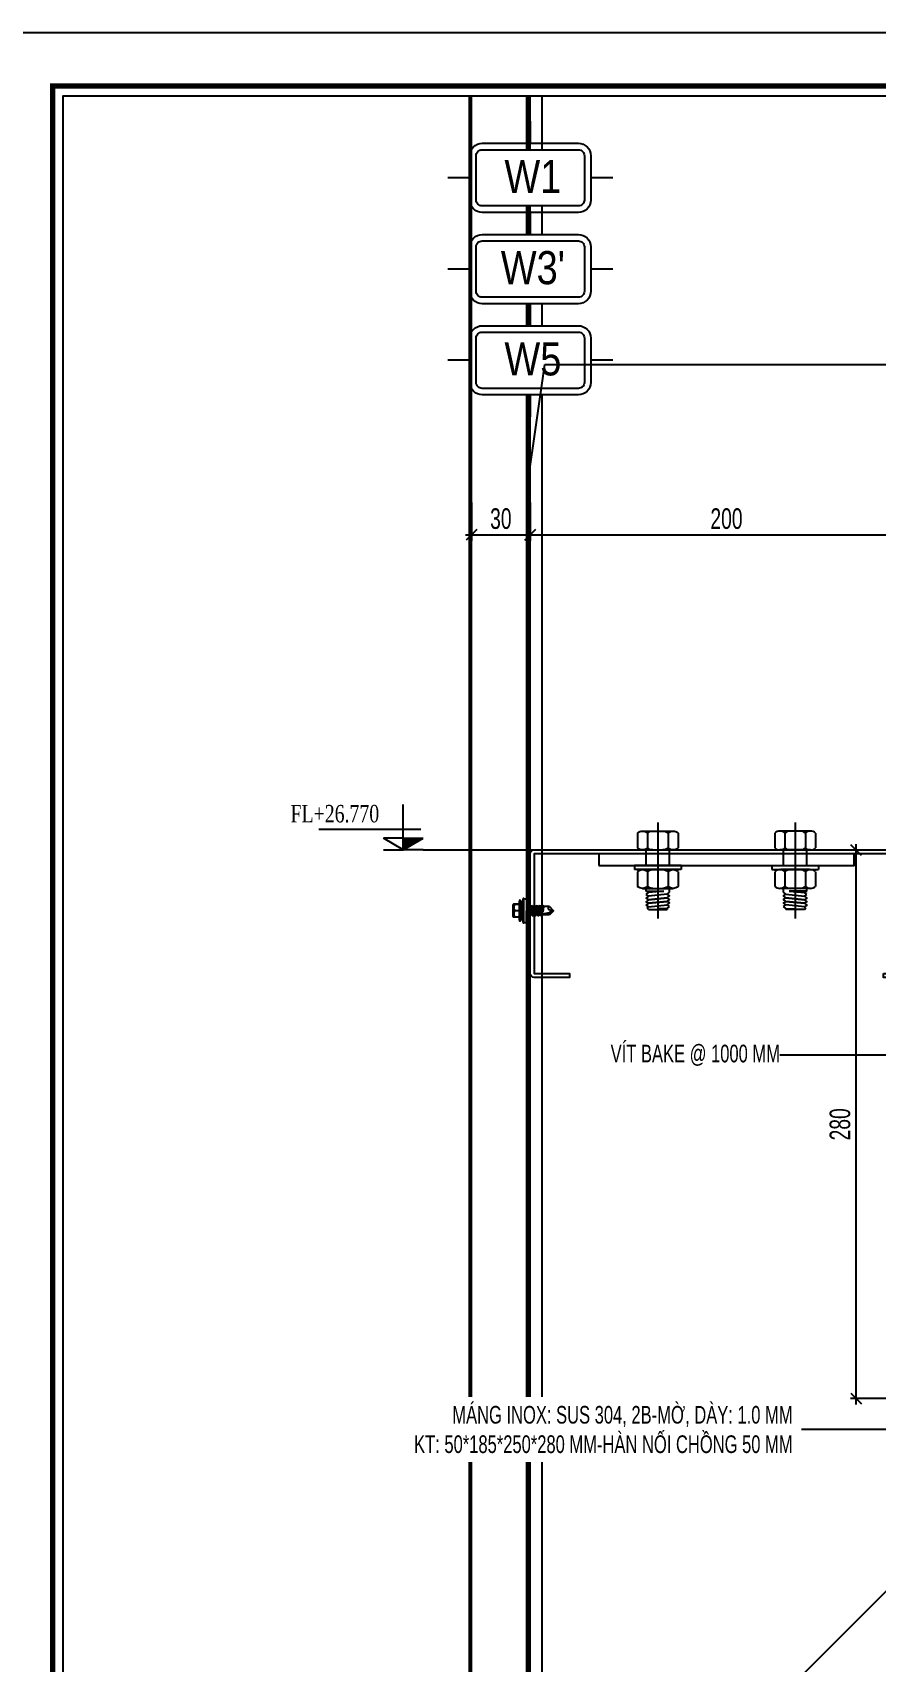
# Model space of a CAD drawing. Header units: inches. Extents: x 315041 to 662841, y -45540 to -35018.
# Drawn here: x 333180.6 to 333324, y -36438.1 to -36161.1 of the extents above; entities that cross this region are included whole.
import ezdxf
from ezdxf.enums import TextEntityAlignment as Align

# ---------------------------------------------------------------- set-up
doc = ezdxf.new("R2010")
doc.units = ezdxf.units.IN
doc.header["$MEASUREMENT"] = 0
doc.linetypes.add('CENTER2', pattern=[28.575, 19.05, -3.175, 3.175, -3.175])
for name, color, linetype in [('2', 2, 'Continuous'), ('250', 250, 'Continuous'), ('251', 251, 'Continuous'), ('3', 3, 'Continuous'), ('5', 5, 'Continuous'), ('7', 7, 'Continuous'), ('8', 8, 'Continuous'), ('BAO KHUNG', 31, 'Continuous'), ('STRUCTURE', 1, 'Continuous')]:
    doc.layers.add(name, color=color, linetype=linetype)
doc.styles.add('hx2', font='VHARIALN.TTF')
doc.styles.add('ST1H', font='vnshxh.shx', dxfattribs={"width": 0.7})
doc.styles.add('vntimeh.shx', font='vntimeh.shx', dxfattribs={"width": 0.8, "bigfont": 'bigfont.shx'})
doc.dimstyles.new('3', dxfattribs={"dimtxt": 3.5, "dimasz": 1.8, "dimexe": 1, "dimexo": 0, "dimgap": 1, "dimtad": 1, "dimdec": 0, "dimlfac": 3, "dimzin": 0, "dimdsep": 46, "dimtxsty": 'ST1H', "dimblk": 'OBLIQUE', "dimcen": 1, "dimdle": 1, "dimclrd": 8, "dimclre": 8, "dimclrt": 3, "dimadec": 0, "dimazin": 0, "dimtfac": 1, "dimtdec": 0, "dimtix": 1, "dimtofl": 0, "dimtmove": 1, "dimatfit": 3, "dimfxl": 0.18, "dimtolj": 1, "dimtzin": 0, "dimlwd": -1, "dimlwe": -1, "dimarcsym": 1})

# ---------------------------------------------------------------- blocks, each defined once
blk = doc.blocks.new('A$C75D82031')
at = {"layer": '2', "color": 157, "linetype": 'Continuous'}
blk.add_lwpolyline([(0, 420), (594, 420), (594, 0), (0, 0)], close=True, dxfattribs=at)
at = {"layer": '7', "color": 147, "linetype": 'Continuous'}
blk.add_lwpolyline([(12.33, 57.61), (581.67, 57.61), (581.67, 409.19), (12.33, 409.19)], close=True, dxfattribs=at)
at = {"layer": 'BAO KHUNG', "color": 167, "linetype": 'Continuous', "const_width": 0.871}
blk.add_lwpolyline([(10.59, 9.07), (583.41, 9.07), (583.41, 410.93), (10.59, 410.93)], close=True, dxfattribs=at)
blk = doc.blocks.new('*U198')
at = {"layer": '251'}
h = blk.add_hatch(color=256, dxfattribs=at)
h.paths.add_polyline_path([(-0.0533, -0.0404), (-0.0533, -0.0433, -0.192582), (-0.0476, -0.0289, -0.192582), (-0.0533, -0.0144)])
h.paths.add_polyline_path([(-0.0533, 0.0144, -0.192582), (-0.0476, 0.0289, -0.192582), (-0.0533, 0.0433)])
h = blk.add_hatch(color=256, dxfattribs=at)
h.paths.add_polyline_path([(0.0559, -0.0404), (0.0559, -0.0433, -0.192582), (0.0617, -0.0289, -0.192582), (0.0559, -0.0144)])
h.paths.add_polyline_path([(0.0559, 0.0144, -0.192582), (0.0617, 0.0289, -0.192582), (0.0559, 0.0433)])
at = {"layer": '5', "linetype": 'CENTER2', "ltscale": 0.2}
blk.add_line((-0.0773, 0), (0.1944, 0), dxfattribs=at)
at = {"layer": '8'}
for p, q in [((-0.0476, 0.0578), (-0.0058, 0.0578)), ((0.0444, -0.0664), (0.0444, 0.0664)), ((0.0444, 0.0664), (0.0559, 0.0664)), ((0.0559, -0.0664), (0.0559, 0.0664)), ((0.0617, 0.0578), (0.1034, 0.0578)), ((-0.0533, 0.0404), (-0.0533, -0.0404)), ((-0.0476, 0.0289), (-0.0058, 0.0289)), ((0, 0.0433), (0, -0.0433)), ((0.0444, 0.0333), (0, 0.0333)), ((0.0559, 0.0404), (0.0559, -0.0404)), ((0.0617, 0.0289), (0.1034, 0.0289)), ((0.1092, 0.0433), (0.1092, -0.0433)), ((0.1168, 0.0333), (0.1092, 0.0333)), ((0.1211, 0.0267), (0.1168, 0.0333)), ((0.1168, 0.0333), (0.1168, -0.0167)), ((0.1168, -0.0167), (0.1211, 0.0267)), ((0.1268, 0.0333), (0.1211, 0.0267)), ((0.1311, 0.0267), (0.1268, 0.0333)), ((0.1639, 0.03), (0.1611, 0.0267)), ((0.1691, 0.0267), (0.1639, 0.03)), ((0.1658, -0.0267), (0.1674, 0)), ((0.1691, 0), (0.1674, 0)), ((0.1674, 0), (0.1691, 0)), ((0.1691, 0.0267), (0.1691, -0.0267)), ((-0.0476, -0.0289), (-0.0058, -0.0289)), ((-0.0476, -0.0289), (-0.0058, -0.0289)), ((0.0444, -0.0333), (0, -0.0333)), ((0.0617, -0.0289), (0.1034, -0.0289)), ((0.0617, -0.0289), (0.1034, -0.0289)), ((0.1201, -0.0333), (0.1092, -0.0333)), ((0.1258, -0.0267), (0.1201, -0.0333)), ((0.1601, -0.0333), (0.1558, -0.0267)), ((0.1658, -0.0267), (0.1601, -0.0333)), ((0.1658, -0.0267), (0.1691, -0.0267)), ((-0.0476, -0.0578), (-0.0058, -0.0578)), ((0.0444, -0.0664), (0.0559, -0.0664)), ((0.0617, -0.0578), (0.1034, -0.0578))]:
    blk.add_line(p, q, dxfattribs=at)
for points in [[(0.1358, -0.0267), (0.1301, -0.0333), (0.1258, -0.0267), (0.1311, 0.0267), (0.1368, 0.0333), (0.1411, 0.0267)], [(0.1458, -0.0267), (0.1401, -0.0333), (0.1358, -0.0267), (0.1411, 0.0267), (0.1468, 0.0333), (0.1511, 0.0267)], [(0.1558, -0.0267), (0.1501, -0.0333), (0.1458, -0.0267), (0.1511, 0.0267), (0.1568, 0.0333), (0.1611, 0.0267)]]:
    blk.add_lwpolyline(points, close=True, dxfattribs=at)
for centre, start, end in [((-0.0324, 0.0433), 136.3972, 223.6028), ((-0.0209, 0.0433), 316.3972, 43.6028), ((0.0768, 0.0433), 136.3972, 223.6028), ((0.0883, 0.0433), 316.3972, 43.6028), ((-0.0324, 0.0144), 136.3972, 180), ((-0.0209, 0.0144), 0, 43.6028), ((0.0768, 0.0144), 136.3972, 180), ((0.0883, 0.0144), 0, 43.6028), ((-0.0324, -0.0144), 180, 223.6028), ((-0.0324, -0.0433), 136.3972, 223.6028), ((-0.0209, -0.0144), 316.3972, 0), ((-0.0209, -0.0433), 316.3972, 43.6028), ((0.0768, -0.0144), 180, 223.6028), ((0.0768, -0.0433), 136.3972, 223.6028), ((0.0883, -0.0144), 316.3972, 0), ((0.0883, -0.0433), 316.3972, 43.6028)]:
    blk.add_arc(centre, 0.0209, start, end, dxfattribs=at)
blk = doc.blocks.new('*U199')
at = {"layer": '251'}
h = blk.add_hatch(color=256, dxfattribs=at)
h.paths.add_polyline_path([(-0.0533, -0.0404), (-0.0533, -0.0433, -0.192582), (-0.0476, -0.0289, -0.192582), (-0.0533, -0.0144)])
h.paths.add_polyline_path([(-0.0533, 0.0144, -0.192582), (-0.0476, 0.0289, -0.192582), (-0.0533, 0.0433)])
h = blk.add_hatch(color=256, dxfattribs=at)
h.paths.add_polyline_path([(0.0559, -0.0404), (0.0559, -0.0433, -0.192582), (0.0617, -0.0289, -0.192582), (0.0559, -0.0144)])
h.paths.add_polyline_path([(0.0559, 0.0144, -0.192582), (0.0617, 0.0289, -0.192582), (0.0559, 0.0433)])
at = {"layer": '5', "linetype": 'CENTER2', "ltscale": 0.2}
blk.add_line((-0.0773, 0), (0.1944, 0), dxfattribs=at)
at = {"layer": '8'}
for p, q in [((-0.0476, 0.0578), (-0.0058, 0.0578)), ((0.0444, -0.0664), (0.0444, 0.0664)), ((0.0444, 0.0664), (0.0559, 0.0664)), ((0.0559, -0.0664), (0.0559, 0.0664)), ((0.0617, 0.0578), (0.1034, 0.0578)), ((-0.0533, 0.0404), (-0.0533, -0.0404)), ((-0.0476, 0.0289), (-0.0058, 0.0289)), ((0, 0.0433), (0, -0.0433)), ((0.0444, 0.0333), (0, 0.0333)), ((0.0559, 0.0404), (0.0559, -0.0404)), ((0.0617, 0.0289), (0.1034, 0.0289)), ((0.1092, 0.0433), (0.1092, -0.0433)), ((0.1168, 0.0333), (0.1092, 0.0333)), ((0.1211, 0.0267), (0.1168, 0.0333)), ((0.1168, 0.0333), (0.1168, -0.0167)), ((0.1168, -0.0167), (0.1211, 0.0267)), ((0.1268, 0.0333), (0.1211, 0.0267)), ((0.1311, 0.0267), (0.1268, 0.0333)), ((0.1639, 0.03), (0.1611, 0.0267)), ((0.1691, 0.0267), (0.1639, 0.03)), ((0.1658, -0.0267), (0.1674, 0)), ((0.1691, 0), (0.1674, 0)), ((0.1674, 0), (0.1691, 0)), ((0.1691, 0.0267), (0.1691, -0.0267)), ((-0.0476, -0.0289), (-0.0058, -0.0289)), ((-0.0476, -0.0289), (-0.0058, -0.0289)), ((0.0444, -0.0333), (0, -0.0333)), ((0.0617, -0.0289), (0.1034, -0.0289)), ((0.0617, -0.0289), (0.1034, -0.0289)), ((0.1201, -0.0333), (0.1092, -0.0333)), ((0.1258, -0.0267), (0.1201, -0.0333)), ((0.1601, -0.0333), (0.1558, -0.0267)), ((0.1658, -0.0267), (0.1601, -0.0333)), ((0.1658, -0.0267), (0.1691, -0.0267)), ((-0.0476, -0.0578), (-0.0058, -0.0578)), ((0.0444, -0.0664), (0.0559, -0.0664)), ((0.0617, -0.0578), (0.1034, -0.0578))]:
    blk.add_line(p, q, dxfattribs=at)
for points in [[(0.1358, -0.0267), (0.1301, -0.0333), (0.1258, -0.0267), (0.1311, 0.0267), (0.1368, 0.0333), (0.1411, 0.0267)], [(0.1458, -0.0267), (0.1401, -0.0333), (0.1358, -0.0267), (0.1411, 0.0267), (0.1468, 0.0333), (0.1511, 0.0267)], [(0.1558, -0.0267), (0.1501, -0.0333), (0.1458, -0.0267), (0.1511, 0.0267), (0.1568, 0.0333), (0.1611, 0.0267)]]:
    blk.add_lwpolyline(points, close=True, dxfattribs=at)
for centre, start, end in [((-0.0324, 0.0433), 136.3972, 223.6028), ((-0.0209, 0.0433), 316.3972, 43.6028), ((0.0768, 0.0433), 136.3972, 223.6028), ((0.0883, 0.0433), 316.3972, 43.6028), ((-0.0324, 0.0144), 136.3972, 180), ((-0.0209, 0.0144), 0, 43.6028), ((0.0768, 0.0144), 136.3972, 180), ((0.0883, 0.0144), 0, 43.6028), ((-0.0324, -0.0144), 180, 223.6028), ((-0.0324, -0.0433), 136.3972, 223.6028), ((-0.0209, -0.0144), 316.3972, 0), ((-0.0209, -0.0433), 316.3972, 43.6028), ((0.0768, -0.0144), 180, 223.6028), ((0.0768, -0.0433), 136.3972, 223.6028), ((0.0883, -0.0144), 316.3972, 0), ((0.0883, -0.0433), 316.3972, 43.6028)]:
    blk.add_arc(centre, 0.0209, start, end, dxfattribs=at)
blk = doc.blocks.new('Short_Self_drilling')
at = {"layer": 'STRUCTURE', "color": 1, "linetype": 'Continuous'}
for p, q in [((6.43, 1.74), (-6.43, 1.73)), ((5.14, 3.76), (-5.14, 3.75)), ((-2.57, 2.9), (-5.14, 2.9)), ((-3.43, 3.75), (-3.43, 6.75)), ((3, 7.19), (-3, 7.18)), ((2.57, 2.9), (-2.57, 2.9)), ((-2.14, 2.8), (-2.14, 2.9)), ((6.25, 0), (0, 0)), ((2.15, 2.8), (2.15, 2.9)), ((2.16, -0.5), (2.15, 0.01)), ((5.14, 2.9), (2.57, 2.9)), ((3.43, 3.76), (3.42, 6.76)), ((2.99, -1.17), (-2.7, -0.23)), ((2.99, -2.7), (-2.7, -1.76)), ((2.99, -4.23), (-2.7, -3.28)), ((2.99, -5.75), (-2.7, -4.81)), ((2.99, -7.28), (-2.7, -6.33)), ((-1.91, -7.99), (-2.7, -7.86)), ((-2.14, -1.38), (-2.14, -0.87)), ((-2.14, -2.91), (-2.14, -2.39)), ((-2.14, -4.43), (-2.14, -3.92)), ((-2.13, -5.96), (-2.14, -5.44)), ((-2.14, -12.33), (-2.14, -8.48)), ((-2.13, -7.49), (-2.13, -6.97)), ((3, -8.8), (-1.14, -8.12)), ((2.16, -2.03), (2.16, -1.51)), ((2.16, -3.55), (2.16, -3.04)), ((2.16, -5.08), (2.16, -4.56)), ((2.16, -6.6), (2.16, -6.09)), ((2.16, -8.13), (2.16, -7.61)), ((2.15, -12.31), (2.15, -9.14))]:
    blk.add_line(p, q, dxfattribs=at)
blk.add_lwpolyline([(6.43, 1.31), (6.43, 1.74), (2.14, 2.81), (-2.14, 2.8), (-6.43, 1.73), (-6.43, 1.3)], close=True, dxfattribs=at)
for points in [[(-6.43, 1.3, -0.088869), (-6.25, 0), (0, 0)], [(-0.13, 3.76), (-0.33, 6.23, 0.338878), (-3.14, 6.23), (-3.33, 3.75)], [(3.3, 3.76), (3.1, 6.23, 0.338878), (0.29, 6.23), (0.1, 3.76)], [(-0.08, -14.04), (-1.04, -12.24, -0.148657), (-1.4, -11.2), (-1.95, -7.72, -0.815006), (-1.21, -7.77, 0.150833), (-0.85, -8.68)], [(2.15, -12.31), (0.17, -14.24, -0.333596), (-0.17, -14.24), (-2.14, -12.33)], [(2.15, -12.31), (1.71, -11.7, 0.52242), (0.88, -11.71), (-0.17, -14.24)]]:
    blk.add_lwpolyline(points, format="xyb", dxfattribs=at)
for points in [[(2.99, -1.17), (2.16, -1.51), (-2.14, -0.85), (-2.7, -0.23), (-2.36, 0)], [(2.99, -2.7), (2.16, -3.04), (-2.14, -2.37), (-2.7, -1.76), (-2.14, -1.38), (2.16, -2.03), (2.99, -2.7)], [(2.99, -4.23), (2.16, -4.56), (-2.14, -3.9), (-2.7, -3.28), (-2.14, -2.91), (2.16, -3.55), (2.99, -4.23)], [(2.99, -5.75), (2.16, -6.09), (-2.14, -5.43), (-2.7, -4.81), (-2.14, -4.43), (2.16, -5.08), (2.99, -5.75)], [(2.99, -7.28), (2.16, -7.62), (-2.14, -6.95), (-2.7, -6.33), (-2.13, -5.96), (2.16, -6.6), (2.99, -7.28)], [(-1.82, -8.53), (-2.14, -8.48), (-2.7, -7.86), (-2.13, -7.49), (-1.83, -7.53)], [(-1.26, -7.62), (2.16, -8.13), (3, -8.8)], [(-1.18, 0), (2.16, -0.5), (2.99, -1.17)], [(3, -8.8), (2.16, -9.14), (-0.85, -8.68)]]:
    blk.add_lwpolyline(points, dxfattribs=at)
for centre, radius, start, end in [((-4.99, 3.32), 0.455, 109.79487, 250.26739), ((-3, 6.75), 0.429, 90.03113, 180.03113), ((3, 6.76), 0.429, 0.03113, 90.03113), ((5.07, 3.33), 0.435, 279.72757, 80.33469), ((9.99, 0.17), 3.74, 162.29632, 182.61031)]:
    blk.add_arc(centre, radius, start, end, dxfattribs=at)
blk = doc.blocks.new('cos')
at = {"color": 8}
for p, q in [((0, 0), (0, 7.82)), ((-3, 3.49), (14.52, 3.49)), ((0, 1.99), (-3.39, 1.99)), ((0, 0), (-3.39, 1.99)), ((0, 1.99), (3.39, 1.99)), ((0, 0), (3.39, 1.99))]:
    blk.add_line(p, q, dxfattribs=at)
at = {"color": 4}
for p in [(-3.39, 0), (3.39, 0)]:
    blk.add_line(p, (0, 0), dxfattribs=at)
at = {"color": 8}
blk.add_solid([(0, 0), (-3.39, 1.99), (0, 1.99)], dxfattribs=at)
at = {"layer": '3', "color": 3, "style": 'vntimeh.shx', "width": 0.75}
blk.add_attdef('DSD', (1.32, 4.73), '', height=3, dxfattribs=at)
blk = doc.blocks.new('_Oblique')
at = {"color": 0, "linetype": 'ByBlock', "lineweight": -2}
blk.add_line((-0.5, -0.5), (0.5, 0.5), dxfattribs=at)
blk = doc.blocks.new('*D397')
at = {"color": 8, "linetype": 'Continuous', "transparency": 16777216}
for p, q in [((333320.54, -36394.28), (333320.54, -36299.07)), ((333331.84, -36300.07), (333319.54, -36300.07)), ((333331.84, -36393.28), (333319.54, -36393.28))]:
    blk.add_line(p, q, dxfattribs=at)
at = {"layer": 'Defpoints', "color": 0, "transparency": 16777216}
for p in [(333320.54, -36300.07), (333331.84, -36300.07), (333331.84, -36393.28)]:
    blk.add_point(p, dxfattribs=at)
at = {"color": 8, "transparency": 16777216, "xscale": 1.8, "yscale": 1.8, "zscale": 1.8}
for p, rotation in [((333320.54, -36300.07), 90), ((333320.54, -36393.28), 270)]:
    blk.add_blockref('_Oblique', p, dxfattribs=dict(at, rotation=rotation))
at = {"color": 3, "transparency": 16777216, "insert": (333317.79, -36346.67), "char_height": 3.5, "attachment_point": 5, "rotation": 90, "style": 'ST1H'}
blk.add_mtext('\\A1;280', dxfattribs=at)
blk = doc.blocks.new('*D399')
at = {"color": 8, "linetype": 'Continuous', "transparency": 16777216}
for p, q in [((333255.17, -36241), (333255.17, -36247.5)), ((333265.17, -36241), (333265.17, -36247.5)), ((333254.17, -36246.5), (333266.17, -36246.5))]:
    blk.add_line(p, q, dxfattribs=at)
at = {"layer": 'Defpoints', "color": 0, "transparency": 16777216}
for p in [(333255.17, -36241), (333265.17, -36241), (333265.17, -36246.5)]:
    blk.add_point(p, dxfattribs=at)
at = {"color": 8, "transparency": 16777216, "xscale": 1.8, "yscale": 1.8, "zscale": 1.8, "rotation": 180}
blk.add_blockref('_Oblique', (333255.17, -36246.5), dxfattribs=at)
at = {"color": 8, "transparency": 16777216, "xscale": 1.8, "yscale": 1.8, "zscale": 1.8}
blk.add_blockref('_Oblique', (333265.17, -36246.5), dxfattribs=at)
at = {"color": 3, "transparency": 16777216, "insert": (333260.17, -36243.75), "char_height": 3.5, "attachment_point": 5, "style": 'ST1H'}
blk.add_mtext('\\A1;30', dxfattribs=at)
blk = doc.blocks.new('*D400')
at = {"color": 8, "linetype": 'Continuous', "transparency": 16777216}
for p, q in [((333331.84, -36240.74), (333331.84, -36247.5)), ((333265.17, -36241), (333265.17, -36247.5)), ((333264.17, -36246.5), (333332.84, -36246.5))]:
    blk.add_line(p, q, dxfattribs=at)
at = {"layer": 'Defpoints', "color": 0, "transparency": 16777216}
for p in [(333331.84, -36240.74), (333265.17, -36241), (333331.84, -36246.5)]:
    blk.add_point(p, dxfattribs=at)
at = {"color": 8, "transparency": 16777216, "xscale": 1.8, "yscale": 1.8, "zscale": 1.8, "rotation": 180}
blk.add_blockref('_Oblique', (333265.17, -36246.5), dxfattribs=at)
at = {"color": 8, "transparency": 16777216, "xscale": 1.8, "yscale": 1.8, "zscale": 1.8}
blk.add_blockref('_Oblique', (333331.84, -36246.5), dxfattribs=at)
at = {"color": 3, "transparency": 16777216, "insert": (333298.5, -36243.75), "char_height": 3.5, "attachment_point": 5, "style": 'ST1H'}
blk.add_mtext('\\A1;200', dxfattribs=at)
blk = doc.blocks.new('TENTRUC')
at = {"layer": '7'}
for p, q in [((0, 8.27), (0, 10.26)), ((-7.48, 5.13), (-5.48, 5.13)), ((5.48, 5.13), (7.48, 5.13)), ((0, 0), (0, 2))]:
    blk.add_line(p, q, dxfattribs=at)
blk.add_lwpolyline([(-4.36, 8.27), (4.36, 8.27, -0.414214), (5.48, 7.14), (5.48, 3.12, -0.414214), (4.36, 2), (-4.36, 2, -0.414214), (-5.48, 3.12), (-5.48, 7.14, -0.414214)], format="xyb", close=True, dxfattribs=at)
at = {"layer": '8', "ltscale": 15}
blk.add_lwpolyline([(-4.36, 7.68), (4.36, 7.68, -0.414214), (4.9, 7.14), (4.9, 3.12, -0.414214), (4.36, 2.58), (-4.36, 2.58, -0.414214), (-4.9, 3.12), (-4.9, 7.14, -0.414214)], format="xyb", close=True, dxfattribs=at)
at = {"layer": '3', "style": 'hx2'}
blk.add_attdef('TR', text='', height=2.9, dxfattribs=at).set_placement((-0.16, 3.83), align=Align.CENTER)

msp = doc.modelspace()

# ---------------------------------------------------------------- linework, layer by layer
at = {"color": 8, "linetype": 'CENTER2'}
msp.add_line((333265.1704, -36523.5197), (333265.1704, -36222.6983), dxfattribs=at)
at = {"color": 8}
msp.add_line((333246.9533, -36300.029), (333274.3484, -36300.029), dxfattribs=at)
at = {"layer": '2'}
for p, q in [((333267.1704, -36181.0354), (333267.1704, -36171.9399)), ((333267.1704, -36195.4433), (333267.1704, -36190.6045)), ((333267.1704, -36210.9439), (333267.1704, -36207.1977)), ((333267.1704, -36484.4444), (333267.1704, -36222.6983)), ((333265.1699, -36486.4444), (333331.8371, -36419.7777))]:
    msp.add_line(p, q, dxfattribs=at)
for points in [[(333265.1704, -36181.0354), (333265.1704, -36171.9399)], [(333265.1704, -36195.4433), (333265.1704, -36190.6045)], [(333265.1704, -36210.9439), (333265.1704, -36207.1977)], [(333265.1704, -36486.4444), (333265.1704, -36222.6983)]]:
    msp.add_lwpolyline(points, dxfattribs=at)
at = {"layer": '2', "ltscale": 50}
msp.add_lwpolyline([(333325.1704, -36321.029), (333331.1704, -36321.029), (333331.1704, -36300.6957), (333265.8371, -36300.6957), (333265.8371, -36321.029), (333271.8371, -36321.029), (333271.8371, -36321.6957), (333265.8371, -36321.6957, -0.41421356), (333265.1704, -36321.029), (333265.1704, -36300.6957, -0.41421356), (333265.8371, -36300.029), (333331.1704, -36300.029, -0.41421356), (333331.8371, -36300.6957), (333331.8371, -36321.029, -0.41421356), (333331.1704, -36321.6957), (333325.1704, -36321.6957), (333325.1704, -36321.029)], format="xyb", dxfattribs=at)
at = {"layer": '3'}
for points in [[(333254.8431, -36523.5197), (333254.8431, -36171.9399)], [(333255.1765, -36523.5197), (333255.1765, -36171.9399)], [(333264.5095, -36171.9399), (333264.5095, -36181.0354)], [(333264.8428, -36171.9399), (333264.8428, -36181.0354)], [(333264.5095, -36190.6045), (333264.5095, -36195.4433)], [(333264.8428, -36190.6045), (333264.8428, -36195.4433)], [(333264.5095, -36207.1977), (333264.5095, -36210.9439)], [(333264.8428, -36207.1977), (333264.8428, -36210.9439)], [(333264.5095, -36222.6983), (333264.5095, -36523.5197)], [(333264.8428, -36222.6983), (333264.8428, -36523.5197)]]:
    msp.add_lwpolyline(points, dxfattribs=at)
at = {"layer": '5'}
msp.add_lwpolyline([(333276.8371, -36302.6957), (333320.1704, -36302.6957), (333320.1704, -36300.6957), (333276.8371, -36300.6957)], close=True, dxfattribs=at)

# ---------------------------------------------------------------- block references
at = {"color": 1}
msp.add_blockref('A$C75D82031', (333173.4423, -36581.1298), dxfattribs=at)
at = {"color": 1, "xscale": 0.320000000024784, "yscale": 0.320000000024784, "zscale": 0.320000000024784, "rotation": 89.96887244519539}
msp.add_blockref('Short_Self_drilling', (333264.5095, -36310.3591), dxfattribs=at)
at = {"layer": '250'}
ref = msp.add_blockref('cos', (333243.6038, -36300.029), dxfattribs=dict(at, xscale=-0.98876953125, yscale=0.98876953125, zscale=0.98876953125))
ref.add_attrib('DSD', 'FL+26.770', (333224.4493, -36295.3534), dxfattribs={"layer": '3', "color": 3, "height": 2.96631, "style": 'vntimeh.shx', "width": 0.75})
at = {"layer": '251', "color": 147, "yscale": 60, "zscale": 60}
for name, p, xscale, rotation in [('*U198', (333286.8371, -36300.029), -60, 90.00000005336084), ('*U199', (333310.1704, -36300.029), 60, 269.9999999466392)]:
    msp.add_blockref(name, p, dxfattribs=dict(at, xscale=xscale, rotation=rotation))
at = {"layer": '3'}
ref = msp.add_blockref('TENTRUC', (333265.1704, -36176.1966), dxfattribs=dict(at, xscale=1.875, yscale=1.875, zscale=1.875, rotation=180))
ref.add_attrib('TR', 'W1', dxfattribs={"layer": '0', "height": 5.625, "style": 'hx2'}).set_placement((333265.6182, -36188.3881), align=Align.CENTER)
ref = msp.add_blockref('TENTRUC', (333265.1704, -36191.6971), dxfattribs=dict(at, xscale=1.875, yscale=1.875, zscale=1.875, rotation=180))
ref.add_attrib('TR', "W3'", dxfattribs={"layer": '0', "height": 5.625, "style": 'hx2'}).set_placement((333265.6182, -36203.8886), align=Align.CENTER)
ref = msp.add_blockref('TENTRUC', (333265.1704, -36207.1977), dxfattribs=dict(at, xscale=1.875, yscale=1.875, zscale=1.875, rotation=180))
ref.add_attrib('TR', 'W5', dxfattribs={"layer": '0', "height": 5.625, "style": 'hx2'}).set_placement((333265.6182, -36219.3892), align=Align.CENTER)

# ---------------------------------------------------------------- dimensions: what is measured, and where the dimension line sits
at = {"color": 8}
for base, p1, p2, picture, middle in [((333331.8371, -36246.4998), (333265.1704, -36240.9958), (333331.8371, -36240.7366), '*D400', (333298.5037, -36243.7498)), ((333265.1704, -36246.4998), (333255.1707, -36240.9958), (333265.1704, -36240.9958), '*D399', (333260.1705, -36243.7498))]:
    dim = msp.add_linear_dim(base=base, p1=p1, p2=p2, dimstyle='3', dxfattribs=at)
    dim.commit()
    dim.dimension.update_dxf_attribs({"geometry": picture, "text_midpoint": middle})
dim = msp.add_linear_dim(base=(333320.5401, -36300.0666), p1=(333331.8371, -36393.2777), p2=(333331.8371, -36300.0666), angle=90, dimstyle='3', dxfattribs=at)
dim.commit()
dim.dimension.update_dxf_attribs({"geometry": '*D397', "text_midpoint": (333317.7901, -36346.6722)})

# ---------------------------------------------------------------- leaders
at = {"color": 9}
for points in [[(333264.7729, -36237.6268), (333267.6694, -36217.5522), (333352.9575, -36217.5522)], [(333331.9178, -36363.3207), (333327.369, -36398.5524), (333309.7339, -36398.5524)]]:
    msp.add_leader(points, dimstyle='3', override={"dimgap": 1, "dimtad": 0}, dxfattribs=at)

# ---------------------------------------------------------------- next in the draw order: texts
at = {"layer": '3', "char_height": 3, "attachment_point": 6, "style": 'ST1H', "bg_fill": 2}
for s, insert in [('\\A1;vÝt bake @ 1000 mm', (333307.5843, -36334.94)), ('\\A1;m¸ng inox: sus 304, 2b-mê, dµy: 1.0 mm\\Pkt: 50*185*250*280 mm-hµn nèi chång 50 mm', (333309.7339, -36398.5524))]:
    msp.add_mtext(s, dxfattribs=dict(at, insert=insert))

# ---------------------------------------------------------------- next in the draw order: leaders
at = {"color": 9}
msp.add_leader([(333330.2505, -36313.2544), (333327.4507, -36334.94), (333307.5843, -36334.94)], dimstyle='3', override={"dimgap": 1, "dimtad": 0}, dxfattribs=at)

doc.saveas('drawing.dxf')
